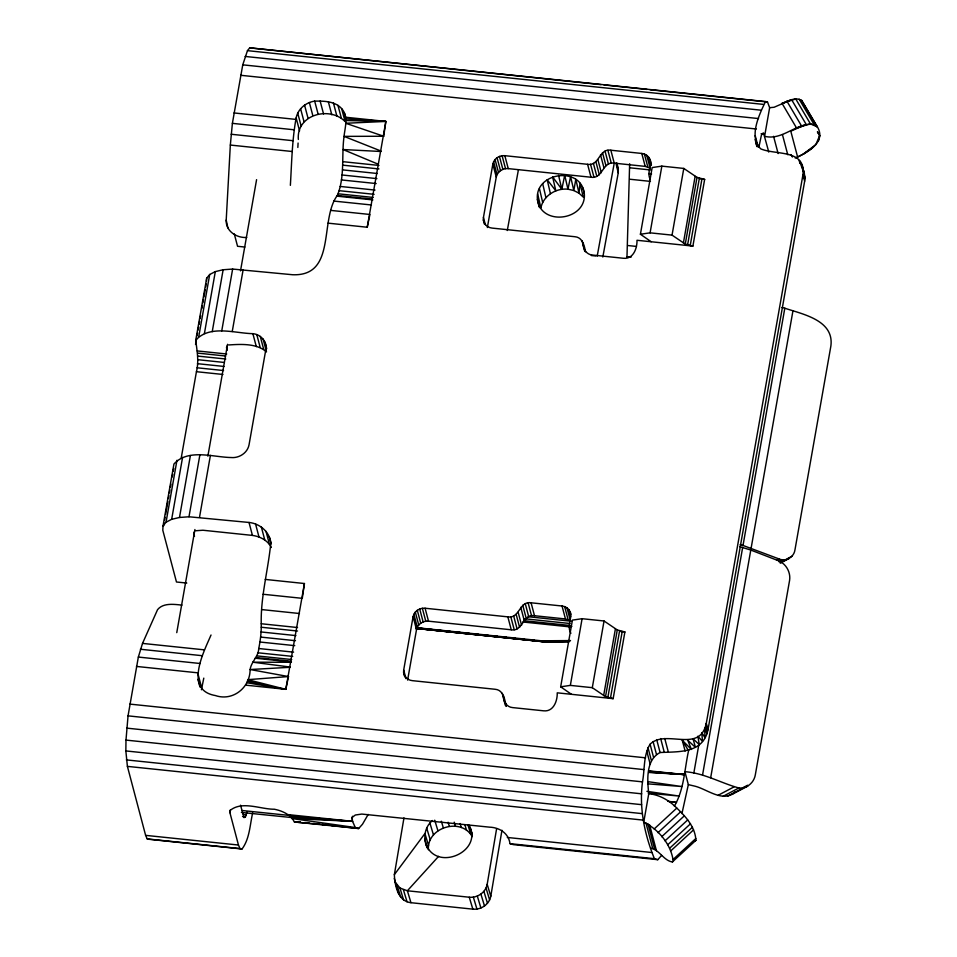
<?xml version="1.0" encoding="UTF-8"?>
<svg xmlns="http://www.w3.org/2000/svg" width="957" height="957" viewBox="0 0 957 957"><rect width="100%" height="100%" fill="white"/><g stroke="black" fill="none" stroke-linecap="round" stroke-linejoin="round"><path stroke-width="1.44" d="M629.921 257.146L626.979 256.787L629.646 163.755M252.684 812.828C249.885 824.922 249.705 838.751 242.037 848.991L149.196 839.313L147.211 838.918L145.62 835.365L127.401 766.378L125.846 750.934L125.989 740.096L128.047 715.86L138.346 657.064L142.521 643.403L157.558 609.657C163.288 602.623 173.971 604.334 181.962 605.099M181.196 458.176L196.436 371.699C199.164 361.136 196.891 350.501 195.766 340.154L206.676 278.224L209.703 274.492L215.313 271.609L223.137 269.754L232.635 269.061L292.675 274.743C336.852 276.382 319.136 219.895 337.331 195.455C345.07 176.854 341.398 155.895 344.042 136.373C344.998 127.269 348.695 116.407 341.649 108.596C334.914 101.095 324.004 100.999 314.674 101.119C305.857 102.399 297.866 109.002 296.144 117.926C292.041 140.165 291.741 162.846 290.366 185.347M661.622 855.402L657.782 859.685L654.409 858.692C644.563 834.432 639.013 808.067 642.494 781.857C644.862 769.476 643.271 755.264 650.09 744.223C665.833 728.648 699.699 753.949 706.278 723.396L802.971 174.605C805.938 148.921 775.577 155.309 760.767 148.861C748.278 137.018 759.451 114.23 765.492 101.574L767.49 101.968L769.643 107.686L764.607 136.277C783.484 141.229 798.198 120.032 816.177 125.08C828.14 141.289 807.636 152.665 795.231 158.025M799.861 163.36L799.31 160.501L802.971 170.31L801.894 164.795L804.37 173.576L804.681 181.076L707.977 729.868C702.976 753.673 678.621 751.556 660.091 752.525C645.796 759.786 647.183 779.967 648.762 793.676L643.726 822.254C658.44 829.037 671.252 844.684 673.261 861.192L672.364 861.958C663.38 860.51 659.445 849.613 650.557 848.129M501.958 830.269L490.785 896.254C489.302 904.425 480.94 909.987 472.854 909.15L410.96 902.702C397.825 901.219 394.846 885.524 394.356 874.65L403.974 817.864M427.001 847.4C422.97 838.356 424.489 826.836 432.564 820.52M428.401 849.756C426.75 827.303 461.334 816.931 472.22 836.657M468.619 824.731C484.326 850.773 437.373 872.365 426.2 844.756M211.03 635.005C203.65 652.124 183.935 690.105 215.373 695.548C233.018 701.577 250.148 687.485 250.1 669.529C251.272 661.634 258.498 656.681 258.761 648.523C260.364 640.365 261.476 632.075 261.237 623.749C260.615 596.355 268.271 569.738 270.819 542.715C269.527 531.757 259.73 523.539 249.023 522.462L188.984 516.78L179.485 517.474L171.662 519.316L166.051 522.211L163.025 525.943L162.798 530.262L176.471 582L186.782 583.064M201.425 689.782L203.793 678.13M506.121 705.823C504.77 699.388 503.382 689.889 495.08 689.267L412.323 680.654C407.144 680.236 402.706 675.319 403.687 670.044L413.089 616.691C414.13 611.272 419.74 607.683 425.087 608.233L507.844 616.858C519.639 618.904 519.292 600.733 531.087 602.79L562.034 606.008C566.544 606.439 570.432 610.028 570.886 614.585M585.493 251.823C584.452 245.65 582.478 237.24 574.834 236.714L492.077 228.089C486.898 227.682 482.448 222.766 483.441 217.49L492.843 164.137C493.872 158.718 499.482 155.13 504.829 155.68L587.586 164.305C599.393 166.351 599.034 148.179 610.841 150.225L641.788 153.455C647.662 153.862 650.987 159.484 651.394 164.891M537.427 199.475C534.532 172.416 580.696 165.681 584.272 193.23C587.167 220.277 541.016 227.012 537.427 199.475L539.054 206.425M602.826 257.026L618.234 172.93L617.086 163.671M206.533 281.095L206.676 278.224M242.037 848.991L240.04 848.596L238.46 845.031L229.919 812.696L230.027 810.531C242.013 800.483 260.412 809.347 274.36 809.227C282.315 810.854 290.509 814.443 294.421 821.991L358.648 828.523L362.488 824.24L368.194 814.431M330.919 825.448L358.648 828.523L355.274 827.53L352.571 821.345L352.068 817.505L355.31 815.017L361.806 814.072L489.529 827.159C499.53 827.482 508.586 833.224 509.997 843.655L513.371 844.636L657.782 859.685M246.739 237.444C236.654 238.209 225.577 231.092 226.211 220.11L230.338 145.057L232.384 123.357L242.755 64.837L247.468 50.649L249.741 47.85L765.492 101.574M297.842 147.45L298.082 143.036M298.357 139.435C296.18 114.732 329.471 105.701 345.07 121.527L341.649 108.596M265.245 579.428L304.434 583.519L302.28 598.34L263.079 594.261M380.958 151.027L344.042 136.373L383.709 136.253L385.862 121.431L345.704 117.244M395.193 882.127L399.966 888.024L407.371 890.776L469.265 897.223C477.352 898.061 485.713 892.486 487.185 884.328L496.563 828.989M163.025 525.943L173.947 464.013C188.015 448.414 212.98 457.183 231.044 457.53C239.071 458.355 247.492 452.972 249.035 444.849L265.831 349.568C267.314 341.661 260.639 334.28 252.875 333.67C234.812 333.323 209.846 324.555 195.766 340.154M163.563 525.931L164.066 523.06M164.58 520.177L165.083 517.294M165.597 514.411L167.882 501.456M168.384 498.573L168.887 495.69M169.401 492.807L169.903 489.924M170.418 487.053L170.92 484.17M172.188 476.969L172.703 474.086M173.205 471.203L173.719 468.332M195.539 344.472L196.556 338.706M197.058 335.823L197.573 332.952M198.075 330.069L198.589 327.186M199.092 324.303L199.594 321.42M200.109 318.549L200.611 315.666M201.879 308.465L202.394 305.582M202.896 302.699L203.41 299.816M203.913 296.945L205.181 289.744M205.695 286.861L206.198 283.978M166.051 522.211L176.961 460.281M198.793 336.421L209.703 274.492M171.662 519.316L182.572 457.386M204.403 333.526L215.313 271.609M179.485 517.474L190.395 455.544M212.227 331.684L223.137 269.754M188.984 516.78L199.893 454.85M221.725 330.99L232.635 269.061M176.758 632.649L194.929 529.532M207.86 456.178L227.563 344.305M240.506 270.867L256.584 179.665M199.511 517.306L210.42 455.376M232.24 331.517L243.162 269.587M229.919 812.696L230.422 809.837M304.434 583.519L285.796 689.327L245.638 685.14M328.024 223.148L367.225 227.24L385.862 121.431L345.896 118.871M351.985 819.12L352.487 816.261M407.622 680.092L416.51 629.622C417.539 624.203 423.15 620.614 428.509 621.177L511.253 629.79C523.06 631.847 522.701 613.676 534.508 615.722L565.455 618.952L570.384 620.758L566.975 607.827M487.364 227.539L496.252 177.069C497.293 171.65 502.904 168.061 508.251 168.611L591.007 177.236C602.802 179.282 602.455 161.111 614.25 163.157L645.197 166.386L650.138 168.205L646.717 155.261M570.898 633.331C566.616 626.309 572.346 618.88 570.133 611.702M650.258 179.33C646.525 172.774 652.184 165.824 649.875 159.149M571.461 694.315L560.67 686.815L572.418 620.124L582.095 618.701L604.046 620.985L617.277 629.945L624.897 631.967L613.15 698.658L557.237 692.832C557.512 700.931 553.481 712.008 543.564 710.812L512.629 707.594C506.684 707.151 503.095 701.385 503.466 695.763M651.203 241.75L640.412 234.25L652.172 167.559L661.849 166.135L683.788 168.432L697.019 177.38L704.651 179.402L692.892 246.093L636.991 240.279C637.254 248.377 633.235 259.455 623.318 258.258L592.371 255.029C586.438 254.598 582.837 248.82 583.208 243.198M560.67 686.815L570.348 685.391L582.095 618.701M640.412 234.25L650.09 232.838L661.849 166.135M613.15 698.658L605.518 696.636L592.299 687.676L604.046 620.985M692.892 246.093L685.272 244.071L672.041 235.123L683.788 168.432M603.652 695.572L615.399 628.881M683.394 243.006L695.141 176.315M605.518 696.636L617.277 629.945M685.272 244.071L697.019 177.38M607.839 697.545L619.586 630.854M687.581 244.98L699.34 178.289M610.446 698.227L622.194 631.536M690.188 245.674L701.936 178.983M758.865 147.27L761.293 135.655L762.083 133.729L763.507 132.927L768.782 152.079M674.374 806.129C684.363 789.094 684.494 768.447 688.801 749.654M739.773 546.674L750.79 550.048L778.723 560.85C786.187 563.948 790.817 572.37 789.597 580.325L755.348 774.692C754.152 782.515 746.927 788.867 738.876 787.982C720.788 782.993 703.993 773.041 684.913 771.701L688.334 784.632L681.934 813.606M693.837 773.017L699.017 743.625M702.546 775.062L742.68 547.356M784.812 308.214C803.019 314.315 834.229 320.248 830.891 345.944L794.968 549.832C794.035 557.165 785.876 561.95 779.058 558.948L743.015 545.454L784.812 308.214L781.905 307.532M710.668 777.754L750.79 550.048M751.125 548.146L792.934 310.905M507.282 230.529L518.443 169.628M597.192 256.141L614.203 163.36M550.419 193.649L547.177 179.725L555.838 190.802L552.596 176.878L561.819 189.271L564.714 175.263L567.956 189.187L573.829 190.527L579.045 193.218L583.232 197.07L579.99 183.146L579.045 193.218L575.803 179.294L573.829 190.527L570.587 176.602L567.956 189.187C556.017 187.943 543.325 195.73 540.884 207.848L537.643 193.936M367.225 227.24L369.928 214.476L330.727 210.396M289.983 667.304L250.1 669.529L288.5 676.563L285.796 689.327L246.75 682.712M818.331 141.229L819.671 135.595L817.481 131.887L819.671 135.595L815.866 144.555L803.449 153.981L797.624 157.044L790.793 131.181L806.177 124.386L791.571 99.624L774.093 107.268L769.643 107.686M240.53 805.196L244.023 817.637L245.447 816.835L247.014 812.098M394.356 874.65L424.932 833.547L428.521 845.474M227.299 345.68L226.486 347.69L227.168 350.274M194.558 531.47L193.745 533.48L194.51 536.351M438.581 856.359L407.371 890.776L410.96 902.702M654.157 828.977L676.802 808.091C685.918 816.764 695.213 827.039 695.906 840.306L672.364 861.958M657.973 832.686L680.618 811.799M661.682 836.729L684.327 815.842M665.043 840.832L687.688 819.946M667.807 844.708L690.452 823.821M669.804 848.105L692.449 827.219M670.881 850.785L693.526 829.898M673.166 859.41L695.811 838.523M695.009 841.071L695.906 840.306M688.334 784.632L694.77 786.14C707.163 789.082 723.456 803.413 735.383 791.678M803.449 153.981L812.397 147.94M776.617 560.24L779.058 558.948M778.95 561.735L782.611 559.809M780.912 562.094L784.573 560.168M787.025 558.876L791.918 556.292M779.979 562.848L786.092 559.63M780.709 562.943L789.262 558.421M718.24 795.231L734.139 786.833M722.978 796.368L738.876 787.982M742.716 787.814L747.608 785.23M727.619 796.128L743.517 787.743M731.854 794.525L747.74 786.14M782.025 103.344C788.042 101.191 795.207 96.753 801.571 100.318L817.398 126.982L810.364 123.74L795.769 98.978L782.025 103.344L796.619 128.106L810.364 123.74M228.699 344.963C240.973 344.125 256.883 343.252 266.489 351.925L263.079 338.993M195.958 530.74L202.92 530.238L252.433 535.406C260.065 536.446 267.781 540.43 271.381 547.488M544.425 641.393L543.193 641.668L569.654 641.537M300.319 821.848L294.421 821.991L355.274 827.53L291.909 818.558L352.571 821.345L288.009 814.61M288.5 676.563L247.66 679.673L285.796 689.327L247.277 681.193M555.443 641.381L568.554 641.369L542.751 641.585L544.509 641.74M569.427 640.915L543.026 641.573L415.649 628.33M555.67 641.25L569.068 641.07M544.294 641.764L568.984 641.489M570.504 640.568L542.392 640.795L543.72 641.776L568.53 641.393M555.909 641.058L569.224 640.951M291.383 662.28L252.672 662.184L290.019 667.029M345.932 120.534L385.862 121.431L345.704 123.262L383.709 136.253M626.979 256.787L631.417 256.907M380.862 151.493L343.001 149.531L377.848 164.066M648.738 772.455L684.411 774.56L649.049 770.875M291.155 817.386L352.571 821.345L289.851 816.058M648.786 772.108L684.411 774.56L648.966 771.294M648.762 771.773L684.411 774.56M647.841 783.855L681.946 786.546L647.997 781.666M648.2 793.138L679.255 796.08L646.908 791.319M416.235 628.294L469.528 633.737M472.483 634.048L478.404 634.647M481.371 634.946L497.652 636.62M500.607 636.919L506.528 637.529M509.495 637.829L515.416 638.427M518.371 638.738L524.292 639.336M528.731 639.79L534.652 640.4L528.778 639.743M601.02 84.623L249.741 47.85M603.987 84.934L647.099 89.432M650.066 89.743L767.49 101.968M247.468 50.649L763.231 104.373M245.1 56.439L760.851 110.163M242.755 64.837L758.518 118.56M240.626 75.28L756.389 129.004M761.066 133.801L764.033 134.112M233.987 112.95L295.88 119.398M232.384 123.357L294.278 129.805M629.885 167.81L650.521 169.963M648.738 173.576L651.585 173.875M700.333 178.959L704.651 179.402M231.151 134.255L293.033 140.703M629.802 179.234L650.437 181.387M230.338 145.057L292.22 151.505M342.666 161.649L378.96 165.429M342.666 165.154L378.96 168.934M342.522 169.879L377.357 173.504M342.056 174.987L376.902 178.624M341.338 179.928L376.173 183.553M340.19 186.448L375.024 190.072M339.292 190.694L374.127 194.319M338.3 193.816L373.146 197.441M337.331 195.455L372.177 199.08M336.589 196.125L372.883 199.905M650.09 232.838L672.041 235.123M333.682 201.054L371.436 204.977M627.589 245.506L636.429 246.428M591.306 255.531L595.721 255.986M244.884 247.05L237.551 246.284L234.298 233.939M197.25 350.932L226.725 354.006M197.609 353.097L225.601 356.016M197.764 356.088L225.768 359.007M197.716 359.688L224.249 362.452M197.465 363.684L223.998 366.447M197.034 367.775L223.555 370.538M196.436 371.699L222.969 374.462M528.336 616.751L571.449 621.237M523.85 618.689L569.929 623.497M523.957 620.686L570.037 625.483M568.996 626.141L571.843 626.44M620.591 631.512L624.897 631.967M522.701 621.966L570.276 626.919M261.704 609.573L299.445 613.509M416.785 627.708L543.696 641.046M416.104 628.426L543.72 641.776M261.237 623.749L297.531 627.529M261.249 627.242L297.543 631.022M261.094 631.967L295.928 635.604M260.627 637.075L295.474 640.7M259.909 642.015L294.756 645.64M258.761 648.523L293.608 652.16M257.864 652.782L292.698 656.406M570.348 685.391L592.299 687.676M142.521 643.403L204.415 649.851M256.871 655.892L291.718 659.529M255.902 657.543L290.749 661.167M255.16 658.213L291.454 661.993M140.404 649.253L202.286 655.701M138.346 657.064L200.24 663.512M136.468 666.431L198.35 672.879M129.829 704.101L645.58 757.824M128.047 715.86L643.798 769.584M126.731 728.133L642.494 781.857M125.989 740.096L641.74 793.82M669.146 801.679L676.515 802.444L667.723 801.2M125.846 750.934L641.609 804.658M126.324 759.894L642.087 813.617M127.401 766.378L643.152 820.101M507.306 837.459L651.717 852.508M242.348 810.543L290.988 815.603M241.391 812.433L291.861 817.577M243.317 814.598L246.236 814.909M509.997 843.655L654.409 858.692M242.528 816.536L245.447 816.835M145.62 835.365L238.46 845.031M147.211 838.918L240.04 848.596M419.501 628.223L423.927 628.689M428.353 629.156L432.791 629.622M438.701 630.244L443.127 630.711M447.553 631.177L450.508 631.488M456.417 632.11L460.843 632.577M465.281 633.044L469.708 633.522M474.134 633.989L478.572 634.455M482.998 634.922L488.907 635.544M491.85 635.855L497.76 636.477M502.198 636.943L506.624 637.41M511.05 637.876L515.488 638.343M519.914 638.809L524.34 639.276M415.793 628.39L543.097 641.704M416.905 627.995L542.703 641.537M297.352 821.728L300.271 822.051M304.649 822.542L309.027 823.02M313.406 823.51L319.243 824.156M322.162 824.479L328 825.125M648.762 793.676C659.576 794.812 669.278 800.399 676.802 808.091M740.108 544.76L743.015 545.454M817.398 126.982L813.773 123.979L799.179 99.217M685.128 751.078L682.281 740.299L691.433 749.439L687.736 740.216L695.452 747.369L693.047 738.828L699.268 744.522L697.856 736.244L702.438 741.328L701.828 732.631L704.974 737.715L704.699 728.253L706.9 733.768L706.278 723.396L707.977 729.868M790.925 154.603L792.42 157.032M682.281 740.299L688.382 750.467M801.571 100.318L816.177 125.08M786.881 101.119L801.488 125.881M803.437 171.399L804.37 173.576L803.138 169.604L804.933 179.174L802.971 174.605L804.681 181.076M470.09 827.171L472.076 833.798M487.185 884.328L490.785 896.254M471.514 832.662L472.315 835.317M467.961 824.934L470.748 834.217M486.024 888.024L489.613 899.951M464.935 824.958L466.526 830.257M483.883 891.362L487.484 903.288M460.102 823.522L461.298 827.494M480.916 894.113L484.517 906.04M477.328 896.087L480.916 908.014M454.228 822.159L455.424 826.13M473.344 897.14L476.945 909.078M448.091 822.266L449.288 826.25M469.265 897.223L472.854 909.15M441.333 821.214L443.318 827.841M434.741 820.197L437.935 830.796M429.884 822.984L433.473 834.923M426.678 827.996L430.267 839.923M424.776 839.265L427.564 848.536M403.447 889.866L407.036 901.793M399.966 888.024L403.555 899.951M397.143 885.381L400.744 897.319M394.248 878.466L398.794 894.053M782.431 134.59L787.755 154.711M773.567 136.313L778.125 153.563M755.217 135.679L758.255 147.175M755.085 139.423L756.987 146.612M756.03 143.036L756.784 145.907M648.583 157.008L650.868 165.621M644.396 154.053L647.817 166.985M641.788 153.455L645.197 166.386M610.841 150.225L614.25 163.157M607.886 150.309L611.296 163.24M605.027 151.146L608.449 164.078M602.503 152.677L605.913 165.609M600.506 154.771L603.927 167.702M597.922 159.759L601.331 172.691M595.924 161.853L599.345 174.784M593.4 163.384L596.821 176.315M590.541 164.221L593.962 177.153M587.586 164.305L591.007 177.236M582.023 240.769L584.751 251.416M664.744 738.481L668.165 751.412M660.665 738.541L664.074 751.484M504.829 155.68L508.251 168.611M656.681 739.582L660.091 752.525M502.102 155.728L505.523 168.659M499.446 156.422L502.868 169.353M653.069 741.519L656.49 754.463M497.042 157.714L500.463 170.645M650.09 744.223L653.511 757.166M495.056 159.508L498.477 172.451M493.621 161.697L497.042 174.641M647.937 747.513L651.358 760.444M492.843 164.137L496.252 177.069M646.765 751.161L650.174 764.093M649.6 824.826L656.43 850.689M647.877 823.57L654.708 849.445M645.891 822.709L652.722 848.572M483.441 217.49L485.331 224.668M483.357 219.99L484.493 224.297M568.841 609.561L570.743 616.751M564.654 606.618L568.063 619.55M562.034 606.008L565.455 618.952M531.087 602.79L534.508 615.722M528.132 602.874L531.554 615.806M525.273 603.711L528.695 616.643M522.749 605.231L526.171 618.162M520.764 607.324L524.185 620.268M518.168 612.324L521.589 625.256M516.182 614.418L519.591 627.349M513.658 615.937L517.067 628.881M510.799 616.775L514.22 629.718M507.844 616.858L511.253 629.79M505.44 703.527L506.193 706.398M502.269 693.335L504.172 700.524M504.243 701.098L505.38 705.417M344.293 112.651L345.812 118.405M337.953 105.318L341.374 118.249M333.443 103.033L336.852 115.964M328.383 101.885L331.804 114.816M320.128 101.023L323.55 113.955M314.674 101.119L318.095 114.05M309.362 102.507L312.783 115.438M304.553 105.091L307.975 118.022M300.582 108.691L304.003 121.623M297.711 113.07L301.132 126.001M296.144 117.926L299.565 130.87M425.087 608.233L428.509 621.177M422.36 608.281L425.781 621.225M419.704 608.975L423.126 621.918M417.3 610.267L420.721 623.21M415.314 612.073L418.735 625.005M413.879 614.262L417.3 627.194M413.089 616.691L416.51 629.622M403.687 670.044L405.971 678.669M403.603 672.544L404.751 676.862M265.017 342.211L266.716 348.695M260.268 336.385L263.689 349.329M256.787 334.567L260.208 347.511M252.875 333.67L256.297 346.601M269.252 536.698L271.154 543.887M266.022 531.338L269.443 544.282M261.345 526.996L264.766 539.939M255.555 523.969L258.964 536.913M249.023 522.462L252.433 535.406M198.099 674.338L201.508 687.282M197.932 679.35L199.941 687.03M618.378 169.233L616.81 162.905M803.138 169.604L804.969 177.272M558.577 175.358L561.819 189.271M539.437 188.553L542.679 202.477M615.973 163.18L618.234 172.93M582.885 187.895L584.177 193.458M542.691 183.708L545.921 197.632M538.815 204.798L539.473 207.585M226.211 220.11L227.862 227.874M543.54 641.31L537.619 640.7L543.54 641.31"/></g></svg>
